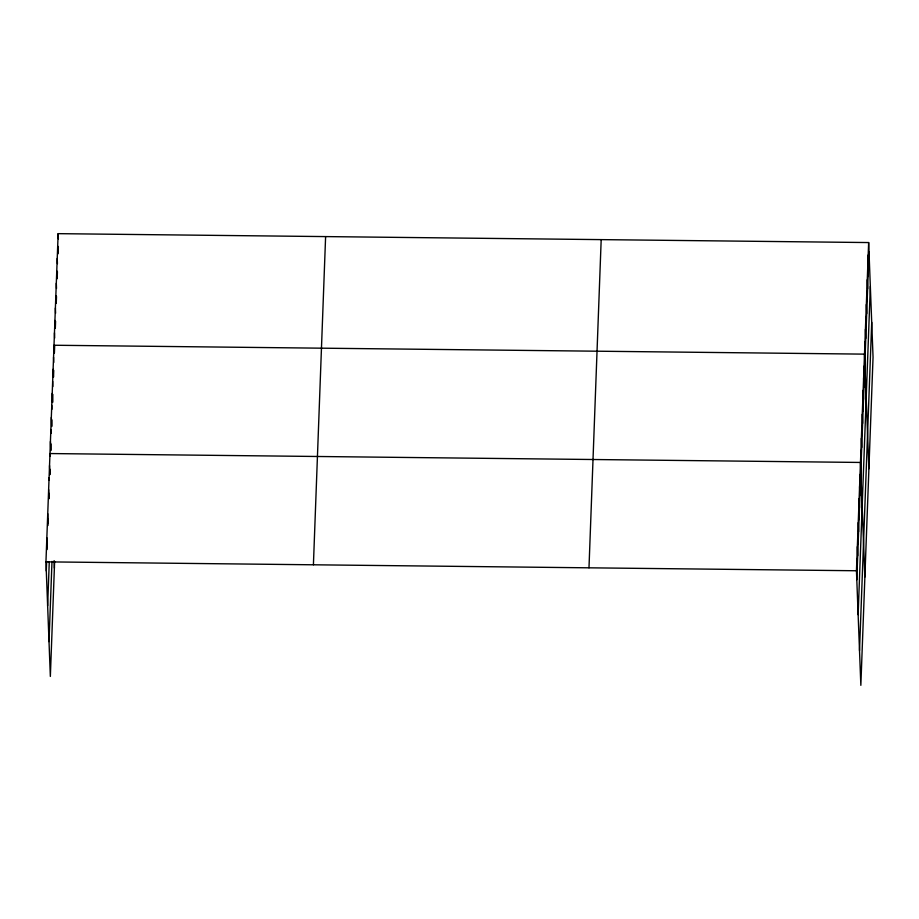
<?xml version="1.0" encoding="UTF-8"?>
<svg xmlns="http://www.w3.org/2000/svg" width="919" height="919" viewBox="0 0 919 919"><rect width="100%" height="100%" fill="white"/><g stroke="black" fill="none" stroke-linecap="round" stroke-linejoin="round"><path stroke-width="1.38" d="M54.623 561.452L50.35 676.441L45.95 561.854L58.15 233.656L868.65 242.559L873.05 357.146L860.85 685.344L856.451 570.756L868.65 242.559M46.295 570.94L46.651 561.589M47.099 549.551L47.34 542.865M47.995 525.484L48.236 518.798M49.178 493.388L48.983 498.741L48.638 489.643M50.074 469.322L49.879 474.675L49.534 465.577M51.016 443.923L50.775 450.609L50.419 441.511M51.912 419.857L51.671 426.542L51.315 417.444M52.865 394.446L52.567 402.465L52.211 393.378M53.509 377.066L53.75 370.38M54.405 352.953L54.658 346.072M55.324 328.163L55.577 321.271M56.243 303.362L56.507 296.469M57.173 278.56L57.426 271.679M58.092 253.77L58.345 246.878M47.639 605.759L49.281 561.635M49.017 641.634L51.992 561.406M313.413 564.794L325.613 236.585M588.987 567.816L601.187 239.618M856.795 579.843L868.995 251.645M858.139 614.662L870.339 286.464M859.518 650.537L871.717 322.328M45.95 561.854L856.451 570.756M868.191 254.954L868.535 264.04M867.731 267.349L868.076 276.447M867.26 279.744L867.616 288.842M866.801 292.15L867.157 301.237M866.341 304.545L866.697 313.643M865.882 316.94L866.226 326.038M865.422 329.347L865.767 338.433M864.963 341.742L865.307 350.84M868.903 468.736L864.503 354.137L54.003 345.245L54.301 353.034M864.055 366.176L864.4 375.262M863.607 378.214L863.952 387.301M863.159 390.242L863.504 399.34M862.711 402.281L863.056 411.367M862.263 414.308L862.608 423.406M861.815 426.347L862.16 435.434M861.367 438.374L861.723 447.473M860.919 450.413L861.275 459.511M864.871 577.04L860.471 462.452L49.971 453.549L50.074 456.146M860.023 474.48L860.379 483.578M859.575 486.519L859.931 495.605M859.127 498.546L859.483 507.644M858.679 510.585L859.035 519.672M858.243 522.612L858.587 531.71M857.795 534.651L858.139 543.749M857.347 546.69L857.691 555.777M856.899 558.718L857.243 567.816M58.15 233.656L58.345 238.848M57.69 246.051L57.943 252.541M57.231 258.446L57.426 263.65M56.771 270.852L57.07 278.641M56.312 283.247L56.507 288.44M55.841 295.642L56.139 303.442M55.381 308.049L55.588 313.241M54.922 320.444L55.22 328.232M54.462 332.839L54.658 338.043M53.555 357.273L53.75 362.465M53.107 369.312L53.405 377.1M52.659 381.339L52.854 386.543M51.763 405.405L51.912 409.311M50.867 429.483L51.016 433.377M54.095 560.682L54.382 568.137M49.086 477.616L49.178 480.212M47.742 513.721L48.087 522.808M46.846 537.787L47.191 546.874"/></g></svg>
